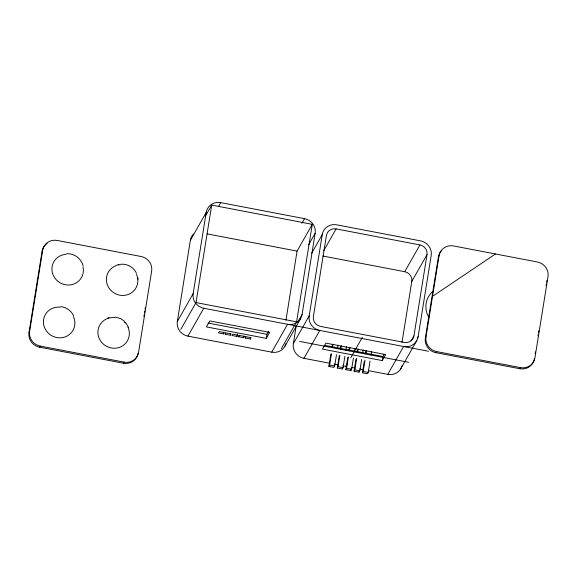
<?xml version="1.0" encoding="UTF-8"?>
<svg xmlns="http://www.w3.org/2000/svg" width="577" height="577" viewBox="0 0 577 577"><rect width="100%" height="100%" fill="white"/><g stroke="black" fill="none" stroke-linecap="round" stroke-linejoin="round"><path stroke-width="0.87" d="M28.994 332.597L42.063 251.348L42.698 250.238A12.867 12.276 29.6 0 1 57.224 240.458L141.033 256.491A12.867 12.276 29.6 0 1 151.65 271.082L138.581 352.331A12.867 12.276 29.6 0 1 124.048 362.111L123.413 363.221L39.611 347.188A12.867 12.276 29.6 0 1 28.994 332.597L29.629 331.479L42.698 250.238M143.911 316.355L144.2 314.588M144.481 312.821L144.762 311.053M145.051 309.286L145.332 307.519M286.033 343.466A12.867 12.276 29.6 0 1 271.731 352.165L187.922 336.124A12.867 12.276 29.6 0 1 177.312 321.533L190.374 240.292A12.867 12.276 29.6 0 1 193.497 234.01M177.312 321.533L193.144 293.657L206.213 212.415A12.867 12.276 29.6 0 1 220.739 202.635L304.548 218.669A12.867 12.276 29.6 0 1 315.157 233.267L302.096 314.508L297.696 322.247M180.825 329.344L196.029 302.586L211.709 205.095L312.28 224.338L296.6 321.829L281.396 348.587M223.573 333.888L224.33 332.547L219.303 331.587L218.546 332.922L223.573 333.888L223.833 332.265M225.246 334.206L226.011 332.871L231.038 333.831L230.273 335.172L225.246 334.206L225.506 332.583M230.273 335.172L230.54 333.542M236.981 336.456L237.738 335.114L232.711 334.155L231.954 335.489L236.981 336.456L237.371 334.018M238.654 336.773L239.419 335.439L244.446 336.398L243.689 337.74L238.654 336.773L238.921 335.15M243.689 337.74L243.948 336.11M245.362 338.057L246.119 336.716L251.146 337.682L250.389 339.016L245.362 338.057L245.622 336.434M250.389 339.016L250.649 337.394M266.271 338.374L269.683 332.374L209.84 320.927L206.436 326.921L266.271 338.374L266.927 334.314L268.63 331.313M285.954 320.228L297.076 251.096L312.28 224.338M329.539 363.221L303.956 358.331A12.867 12.276 29.6 0 1 293.34 343.733L296.181 326.077M293.34 343.733L309.178 315.864L322.24 234.615A12.867 12.276 29.6 0 1 336.773 224.835L420.583 240.876A12.867 12.276 29.6 0 1 431.192 255.467L418.13 336.708L417.25 338.259M336.492 354.718L334.667 366.056L333.91 367.398L328.876 366.431L330.845 354.22M331.963 347.239L332.388 344.62M328.876 366.431L329.64 365.097L331.465 353.751M332.583 346.777L333.008 344.159M337.473 348.609L338.035 345.118M344.887 356.29L343.063 367.636L342.305 368.97L337.271 368.011L339.24 355.8M340.358 348.818L340.783 346.2M337.271 368.011L338.035 366.669L339.86 355.331M340.841 349.222L341.404 345.731M342.305 368.97L342.579 367.224M345.868 350.189L346.431 346.698M353.427 357.949L351.602 369.294L350.845 370.629L345.818 369.669L347.78 357.452M348.897 350.477L349.323 347.859M345.818 369.669L346.575 368.328L348.4 356.99M349.381 350.881L349.943 347.39M350.845 370.629L351.263 368.011M354.552 350.975L354.97 348.357M361.649 359.493L359.824 370.838L359.067 372.172L354.04 371.213L356.002 358.995M357.127 352.02L357.545 349.402M354.04 371.213L354.797 369.871L356.622 358.533M357.603 352.424L358.166 348.934M359.067 372.172L359.348 370.427M362.774 352.518L363.193 349.9M370.045 361.079L368.22 372.417L367.462 373.759L362.428 372.792L364.253 361.454M365.515 353.6L365.941 350.989M362.428 372.792L363.193 371.458L365.017 360.12M366.135 353.138L366.561 350.52M371.025 354.97L371.588 351.48M382.306 360.575L385.717 354.581L325.875 343.127L322.471 349.128L382.306 360.575L382.962 356.514L384.239 354.264M402.003 342.356L411.798 281.425L427.002 254.666A8.576 8.186 29.6 0 0 419.926 244.936L336.117 228.903A8.576 8.186 29.6 0 0 326.431 235.423L313.369 316.665A8.576 8.186 29.6 0 0 320.444 326.394L404.246 342.428A8.576 8.186 29.6 0 0 413.94 335.908L427.002 254.666M534.302 358.944A12.867 12.276 29.6 0 1 519.776 368.725L435.967 352.684A12.867 12.276 29.6 0 1 425.35 338.093L438.419 256.852A12.867 12.276 29.6 0 1 441.542 250.577M425.35 338.093L425.985 336.975L439.054 255.734A12.867 12.276 29.6 0 1 453.587 245.953L537.389 261.994A12.867 12.276 29.6 0 1 548.006 276.585L534.937 357.827A12.867 12.276 29.6 0 1 520.404 367.607L519.776 368.725M535.153 353.643L535.442 351.876M537.995 335.98L538.283 334.213M538.565 332.446L538.846 330.686M546.094 285.644L546.376 283.877M546.657 282.11L546.946 280.35M39.611 347.188L40.239 346.07A12.867 12.276 29.6 0 1 29.629 331.479M190.374 240.292L206.213 212.415M205.196 216.563L211.709 205.095M218.539 206.508L220.739 202.635M187.922 336.124L203.753 308.248A12.867 12.276 29.6 0 1 193.144 293.657M301.908 223.321L304.548 218.669M308.565 244.879L315.157 233.267M311.688 253.202L322.24 234.615M323.769 250.642L336.117 228.903M271.731 352.165L287.562 324.288A12.867 12.276 29.6 0 0 302.096 314.508M284.656 346.698L300.487 318.821M303.956 358.331L319.788 330.455A12.867 12.276 29.6 0 1 309.178 315.864M345.854 366.345L347.195 363.993M350.751 357.726L362.327 337.357M411.798 281.425A8.576 8.186 29.6 0 0 404.729 271.695L419.926 244.936M438.419 256.852L439.054 255.734M368.35 370.65L387.758 374.365L403.597 346.488A12.867 12.276 29.6 0 0 418.13 336.708M411.084 340.928L413.94 335.908M400.69 368.898L416.522 341.029M435.967 352.684L436.601 351.573A12.867 12.276 29.6 0 1 425.985 336.975M432.519 296.354L495.492 253.974M116.085 265.362L118.941 264.504M107.589 318.172L108.995 317.675M66.232 253.83C73.849 252.971 81.407 258.46 83.11 265.896M120.708 264.259C127.156 263.574 133.763 267.339 136.468 273.238M60.686 306.632C66.232 307.137 71.36 310.772 73.618 315.879M115.162 317.061L120.853 318.72L124.509 321.281M207.093 233.88L297.076 251.096M322.68 255.993L404.729 271.695M196.029 302.586L296.6 321.829M436.601 351.573L520.404 367.607M203.753 308.248L428.451 351.249M207.965 323.026L266.927 334.314M324.88 345.399L382.962 356.514M299.614 341.425L408.566 362.277M333.946 364.065L338.36 364.909M342.767 365.753L346.301 366.431M351.588 367.441L355.122 368.119M359.529 368.963L363.063 369.641M338.035 366.669L343.063 367.636M354.797 369.871L359.824 370.838M363.193 371.458L368.22 372.417M329.64 365.097L334.667 366.056M346.575 368.328L351.602 369.294M40.239 346.07L124.048 362.111M125.548 322.348L128.664 327.693M137.867 277.782L138.004 279.261M428.79 317.307A21.775 20.779 29.6 0 1 432.974 291.306M137.946 353.441A12.867 12.276 29.6 0 1 123.413 363.221M42.063 251.348A12.867 12.276 29.6 0 1 47.134 243.436M73.495 316.715A15.918 15.19 29.6 0 1 63.225 337.466A15.918 15.19 29.6 0 1 43.491 323.365A15.918 15.19 29.6 0 1 60.174 307.188M127.971 327.137A15.918 15.19 29.6 0 1 117.694 347.888A15.918 15.19 29.6 0 1 97.967 333.787A15.918 15.19 29.6 0 1 114.65 317.617M124.17 321.908A15.918 15.19 29.6 0 1 125.317 323.07M136.468 274.327A15.918 15.19 29.6 0 1 128.606 294.335A15.918 15.19 29.6 0 1 107.776 285.846A15.918 15.19 29.6 0 1 115.645 265.838M118.653 264.973A15.918 15.19 29.6 0 1 120.175 264.778M83.001 266.884A15.918 15.19 29.6 0 1 70.61 284.865A15.918 15.19 29.6 0 1 52.103 271.45A15.918 15.19 29.6 0 1 65.699 254.349M402.068 365.667A12.867 12.276 29.6 0 1 387.758 374.365"/></g></svg>
